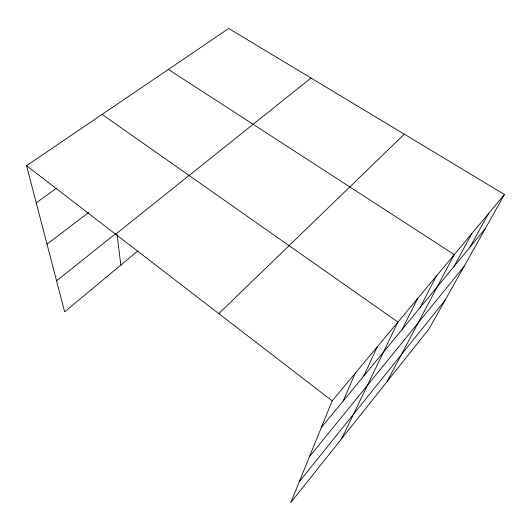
<?xml version="1.0" encoding="UTF-8"?>
<svg xmlns="http://www.w3.org/2000/svg" width="531" height="531" viewBox="0 0 531 531"><rect width="100%" height="100%" fill="white"/><g stroke="black" fill="none" stroke-linecap="round" stroke-linejoin="round"><path stroke-width="0.8" d="M504.45 194.479L332.18 400.845L290.822 502.518L429.028 328.888L504.45 194.479L228.715 28.482L26.55 165.692L64.656 311.836L137.721 251.024M343.046 401.19L355.285 373.167M363.715 376.101L377.176 346.949M341.698 438.599L397.931 322.078L102.105 114.417M402.14 329.452L417.651 298.455M420.041 307.728L436.409 275.987M387.099 381.563L454.27 254.588L168.4 69.422M453.972 266.549L471.8 233.594M470.061 247.015L488.507 213.575M299.278 481.73L445.17 300.128M309.5 456.6L464.174 266.257M321.308 427.568L485.46 228.323M218.792 313.602L404.323 134.197M56.571 280.833L115.532 233.733M115.619 234.224L311.02 78.03M47 244.134L88.611 212.519M36.221 202.796L56.777 188.06M26.55 165.692L332.18 400.845M117.019 234.29L120.849 265.069"/></g></svg>
